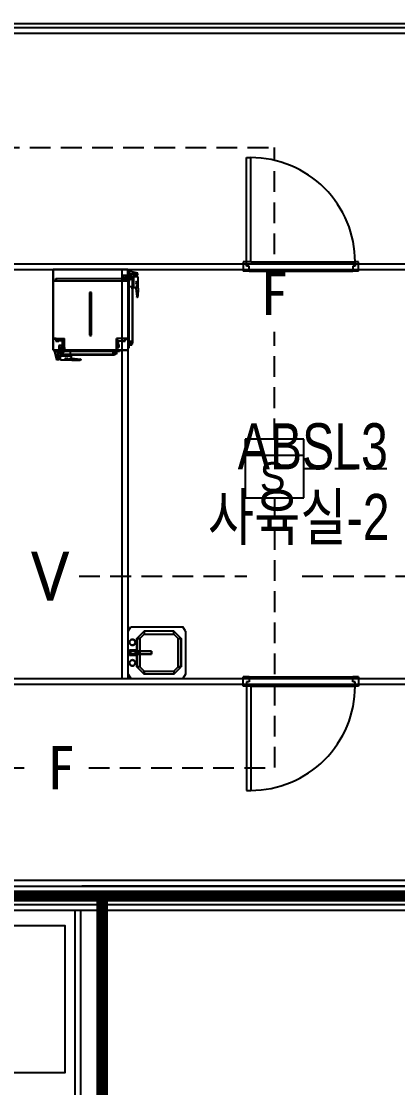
# Model space of a CAD drawing. Header units: millimetres. Extents: x 1710 to 94914, y 1329 to 63037.
# Drawn here: x 36355 to 39621, y 42694 to 51947 of the extents above; entities that cross this region are included whole.
import ezdxf
from ezdxf.enums import TextEntityAlignment as Align

# ---------------------------------------------------------------- set-up
doc = ezdxf.new("R2010")
doc.units = ezdxf.units.MM
doc.header["$LTSCALE"] = 120
doc.linetypes.add('HIDDENX2', pattern=[0.75, 0.5, -0.25])
for name, color, linetype in [('1구역', 41, 'Continuous'), ('2구역', 6, 'Continuous'), ('6구역', 51, 'Continuous'), ('ARCH', 9, 'Continuous'), ('DET', 2, 'Continuous'), ('DET-S', 2, 'Continuous'), ('duct-si', 7, 'Continuous'), ('fire', 2, 'Continuous'), ('fire-l', 4, 'Continuous'), ('STROBE', 1, 'Continuous'), ('크린판넬', 4, 'Continuous')]:
    doc.layers.add(name, color=color, linetype=linetype)
doc.styles.add('GHD', font='')
doc.styles.add('ghs', font='')
doc.styles.add('SUKWOO', font='malgun.ttf')
doc.styles.add('돋움', font='')
doc.styles.get('GHD').set_extended_font_data('Dotum')
doc.styles.get('ghs').set_extended_font_data('Dotum')
doc.styles.get('돋움').set_extended_font_data('DotumChe')

# ---------------------------------------------------------------- blocks, each defined once
blk = doc.blocks.new('A$C0807416F')
at = {"layer": '크린판넬', "color": 9, "linetype": 'Continuous'}
for p, q in [((-24.1, 319.2), (1.4, 357.3)), ((-24.1, -54.6), (-24.1, 319.2)), ((1.4, 357.3), (450.5, 357.3)), ((116, 319.2), (52.3, 255.5)), ((52.3, 255.5), (116, 319.2)), ((77.8, 255.5), (116, 293.7)), ((116, 293.7), (77.8, 255.5)), ((374.1, 319.2), (116, 319.2)), ((116, 319.2), (116, 293.7)), ((116, 319.2), (116, 293.7)), ((374.1, 319.2), (116, 319.2)), ((116, 293.7), (374.1, 293.7)), ((116, 293.7), (374.1, 293.7)), ((437.8, 255.5), (374.1, 319.2)), ((374.1, 293.7), (374.1, 319.2)), ((374.1, 319.2), (437.8, 255.5)), ((374.1, 293.7), (374.1, 319.2)), ((374.1, 293.7), (412.3, 255.5)), ((412.3, 255.5), (374.1, 293.7)), ((475.9, 319.2), (450.5, 357.3)), ((475.9, 319.2), (475.9, -54.6)), ((-10.5, 227.9), (-11.3, 221.4)), ((-11.3, 221.4), (-10.5, 227.9)), ((-10.5, 227.9), (-11.3, 221.4)), ((-11.3, 221.4), (-10.5, 227.9)), ((-11.3, 221.4), (-10.5, 214.8)), ((-10.5, 214.8), (-11.3, 221.4)), ((-11.3, 221.4), (-10.5, 214.8)), ((-10.5, 214.8), (-11.3, 221.4)), ((-7.9, 234.1), (-10.5, 227.9)), ((-10.5, 227.9), (-7.9, 234.1)), ((-7.9, 234.1), (-10.5, 227.9)), ((-10.5, 227.9), (-7.9, 234.1)), ((-10.5, 214.8), (-7.9, 208.6)), ((-7.9, 208.6), (-10.5, 214.8)), ((-10.5, 214.8), (-7.9, 208.6)), ((-7.9, 208.6), (-10.5, 214.8)), ((-3.9, 239.4), (-7.9, 234.1)), ((-7.9, 234.1), (-3.9, 239.4)), ((-3.9, 239.4), (-7.9, 234.1)), ((-7.9, 234.1), (-3.9, 239.4)), ((-7.9, 208.6), (-3.9, 203.4)), ((-3.9, 203.4), (-7.9, 208.6)), ((-7.9, 208.6), (-3.9, 203.4)), ((-3.9, 203.4), (-7.9, 208.6)), ((1.4, 243.4), (-3.9, 239.4)), ((-3.9, 239.4), (1.4, 243.4)), ((1.4, 243.4), (-3.9, 239.4)), ((-3.9, 239.4), (1.4, 243.4)), ((-3.9, 203.4), (1.4, 199.4)), ((1.4, 199.4), (-3.9, 203.4)), ((-3.9, 203.4), (1.4, 199.4)), ((1.4, 199.4), (-3.9, 203.4)), ((7.5, 246), (1.4, 243.4)), ((1.4, 243.4), (7.5, 246)), ((7.5, 246), (1.4, 243.4)), ((1.4, 243.4), (7.5, 246)), ((1.4, 199.4), (7.5, 196.8)), ((7.5, 196.8), (1.4, 199.4)), ((1.4, 199.4), (7.5, 196.8)), ((7.5, 196.8), (1.4, 199.4)), ((14.1, 246.8), (7.5, 246)), ((7.5, 246), (14.1, 246.8)), ((14.1, 246.8), (7.5, 246)), ((7.5, 246), (14.1, 246.8)), ((7.5, 196.8), (14.1, 195.9)), ((14.1, 195.9), (7.5, 196.8)), ((7.5, 196.8), (14.1, 195.9)), ((14.1, 195.9), (7.5, 196.8)), ((20.7, 246), (14.1, 246.8)), ((14.1, 246.8), (20.7, 246)), ((20.7, 246), (14.1, 246.8)), ((14.1, 246.8), (20.7, 246)), ((14.1, 195.9), (20.7, 196.8)), ((20.7, 196.8), (14.1, 195.9)), ((14.1, 195.9), (20.7, 196.8)), ((20.7, 196.8), (14.1, 195.9)), ((26.9, 243.4), (20.7, 246)), ((20.7, 246), (26.9, 243.4)), ((26.9, 243.4), (20.7, 246)), ((20.7, 246), (26.9, 243.4)), ((20.7, 196.8), (26.9, 199.4)), ((26.9, 199.4), (20.7, 196.8)), ((20.7, 196.8), (26.9, 199.4)), ((26.9, 199.4), (20.7, 196.8)), ((32.1, 239.4), (26.9, 243.4)), ((26.9, 243.4), (32.1, 239.4)), ((32.1, 239.4), (26.9, 243.4)), ((26.9, 243.4), (32.1, 239.4)), ((26.9, 199.4), (32.1, 203.4)), ((32.1, 203.4), (26.9, 199.4)), ((26.9, 199.4), (32.1, 203.4)), ((32.1, 203.4), (26.9, 199.4)), ((36.1, 234.1), (32.1, 239.4)), ((32.1, 239.4), (36.1, 234.1)), ((36.1, 234.1), (32.1, 239.4)), ((32.1, 239.4), (36.1, 234.1)), ((32.1, 203.4), (36.1, 208.6)), ((36.1, 208.6), (32.1, 203.4)), ((32.1, 203.4), (36.1, 208.6)), ((36.1, 208.6), (32.1, 203.4)), ((38.7, 227.9), (36.1, 234.1)), ((36.1, 234.1), (38.7, 227.9)), ((38.7, 227.9), (36.1, 234.1)), ((36.1, 234.1), (38.7, 227.9)), ((36.1, 208.6), (38.7, 214.8)), ((38.7, 214.8), (36.1, 208.6)), ((36.1, 208.6), (38.7, 214.8)), ((38.7, 214.8), (36.1, 208.6)), ((39.6, 221.4), (38.7, 227.9)), ((38.7, 227.9), (39.6, 221.4)), ((39.6, 221.4), (38.7, 227.9)), ((38.7, 227.9), (39.6, 221.4)), ((38.7, 214.8), (39.6, 221.4)), ((38.7, 214.8), (39.6, 221.4)), ((39.6, 221.4), (38.7, 214.8)), ((38.7, 214.8), (39.6, 221.4)), ((52.3, 255.5), (52.3, 9.1)), ((52.3, 255.5), (77.8, 255.5)), ((52.3, 9.1), (52.3, 255.5)), ((77.8, 255.5), (52.3, 255.5)), ((77.8, 9.1), (77.8, 255.5)), ((77.8, 255.5), (77.8, 9.1)), ((412.3, 255.5), (412.3, 9.1)), ((412.3, 255.5), (437.8, 255.5)), ((412.3, 9.1), (412.3, 255.5)), ((412.3, 255.5), (437.8, 255.5)), ((437.8, 9.1), (437.8, 255.5)), ((437.8, 255.5), (437.8, 9.1)), ((1.4, 145.1), (-11.3, 157.7)), ((-11.3, 106.8), (-11.3, 157.7)), ((-11.3, 157.7), (52.3, 157.7)), ((1.4, 145.1), (-11.3, 157.7)), ((1.4, 119.5), (-11.3, 106.8)), ((1.4, 119.5), (-11.3, 106.8)), ((52.3, 106.8), (-11.3, 106.8)), ((1.4, 119.5), (1.4, 145.1)), ((1.4, 145.1), (65, 145.1)), ((1.4, 119.5), (1.4, 145.1)), ((1.4, 145.1), (39.6, 145.1)), ((65, 145.1), (1.4, 145.1)), ((65, 119.5), (1.4, 119.5)), ((1.4, 119.5), (39.6, 119.5)), ((65, 119.5), (1.4, 119.5)), ((39.6, 145.1), (52.3, 157.7)), ((52.3, 157.7), (39.6, 145.1)), ((39.6, 119.5), (39.6, 145.1)), ((39.6, 145.1), (77.8, 145.1)), ((39.6, 119.5), (39.6, 145.1)), ((39.6, 145.1), (77.8, 145.1)), ((52.3, 106.8), (39.6, 119.5)), ((39.6, 119.5), (52.3, 106.8)), ((77.8, 119.5), (39.6, 119.5)), ((77.8, 119.5), (39.6, 119.5)), ((52.3, 157.7), (52.3, 106.8)), ((179.5, 145.1), (65, 145.1)), ((65, 145.1), (65, 119.5)), ((65, 145.1), (65, 119.5)), ((77.8, 145.1), (65, 145.1)), ((65, 145.1), (179.5, 145.1)), ((77.8, 145.1), (65, 145.1)), ((65, 119.5), (179.5, 119.5)), ((65, 119.5), (77.8, 119.5)), ((77.8, 119.5), (65, 119.5)), ((65, 119.5), (179.5, 119.5)), ((179.5, 145.1), (77.8, 145.1)), ((77.8, 119.5), (77.8, 145.1)), ((77.8, 145.1), (77.8, 119.5)), ((179.5, 145.1), (77.8, 145.1)), ((77.8, 119.5), (179.5, 119.5)), ((179.5, 119.5), (77.8, 119.5)), ((179.5, 119.5), (179.5, 145.1)), ((179.5, 119.5), (179.5, 145.1)), ((179.5, 145.1), (179.5, 119.5)), ((179.5, 119.5), (179.5, 145.1)), ((-10.5, 49.8), (-11.3, 43.2)), ((-11.3, 43.2), (-10.5, 49.8)), ((-10.5, 49.8), (-11.3, 43.2)), ((-11.3, 43.2), (-10.5, 49.8)), ((-11.3, 43.2), (-10.5, 36.6)), ((-10.5, 36.6), (-11.3, 43.2)), ((-11.3, 43.2), (-10.5, 36.6)), ((-10.5, 36.6), (-11.3, 43.2)), ((-7.9, 56), (-10.5, 49.8)), ((-10.5, 49.8), (-7.9, 56)), ((-7.9, 56), (-10.5, 49.8)), ((-10.5, 49.8), (-7.9, 56)), ((-10.5, 36.6), (-7.9, 30.4)), ((-7.9, 30.4), (-10.5, 36.6)), ((-10.5, 36.6), (-7.9, 30.4)), ((-7.9, 30.4), (-10.5, 36.6)), ((-3.9, 61.2), (-7.9, 56)), ((-7.9, 56), (-3.9, 61.2)), ((-3.9, 61.2), (-7.9, 56)), ((-7.9, 56), (-3.9, 61.2)), ((-7.9, 30.4), (-3.9, 25.2)), ((-3.9, 25.2), (-7.9, 30.4)), ((-7.9, 30.4), (-3.9, 25.2)), ((-3.9, 25.2), (-7.9, 30.4)), ((1.4, 65.2), (-3.9, 61.2)), ((-3.9, 61.2), (1.4, 65.2)), ((1.4, 65.2), (-3.9, 61.2)), ((-3.9, 61.2), (1.4, 65.2)), ((-3.9, 25.2), (1.4, 21.2)), ((1.4, 21.2), (-3.9, 25.2)), ((-3.9, 25.2), (1.4, 21.2)), ((1.4, 21.2), (-3.9, 25.2)), ((7.5, 67.8), (1.4, 65.2)), ((1.4, 65.2), (7.5, 67.8)), ((7.5, 67.8), (1.4, 65.2)), ((1.4, 65.2), (7.5, 67.8)), ((1.4, 21.2), (7.5, 18.6)), ((7.5, 18.6), (1.4, 21.2)), ((1.4, 21.2), (7.5, 18.6)), ((7.5, 18.6), (1.4, 21.2)), ((14.1, 68.6), (7.5, 67.8)), ((7.5, 67.8), (14.1, 68.6)), ((14.1, 68.6), (7.5, 67.8)), ((7.5, 67.8), (14.1, 68.6)), ((7.5, 18.6), (14.1, 17.8)), ((14.1, 17.8), (7.5, 18.6)), ((7.5, 18.6), (14.1, 17.8)), ((14.1, 17.8), (7.5, 18.6)), ((14.1, 68.6), (20.7, 67.8)), ((20.7, 67.8), (14.1, 68.6)), ((14.1, 68.6), (20.7, 67.8)), ((20.7, 67.8), (14.1, 68.6)), ((14.1, 17.8), (20.7, 18.6)), ((20.7, 18.6), (14.1, 17.8)), ((14.1, 17.8), (20.7, 18.6)), ((20.7, 18.6), (14.1, 17.8)), ((26.9, 65.2), (20.7, 67.8)), ((20.7, 67.8), (26.9, 65.2)), ((26.9, 65.2), (20.7, 67.8)), ((20.7, 67.8), (26.9, 65.2)), ((20.7, 18.6), (26.9, 21.2)), ((26.9, 21.2), (20.7, 18.6)), ((20.7, 18.6), (26.9, 21.2)), ((26.9, 21.2), (20.7, 18.6)), ((32.1, 61.2), (26.9, 65.2)), ((26.9, 65.2), (32.1, 61.2)), ((32.1, 61.2), (26.9, 65.2)), ((26.9, 65.2), (32.1, 61.2)), ((26.9, 21.2), (32.1, 25.2)), ((32.1, 25.2), (26.9, 21.2)), ((26.9, 21.2), (32.1, 25.2)), ((32.1, 25.2), (26.9, 21.2)), ((36.1, 56), (32.1, 61.2)), ((32.1, 61.2), (36.1, 56)), ((36.1, 56), (32.1, 61.2)), ((32.1, 61.2), (36.1, 56)), ((32.1, 25.2), (36.1, 30.4)), ((36.1, 30.4), (32.1, 25.2)), ((32.1, 25.2), (36.1, 30.4)), ((36.1, 30.4), (32.1, 25.2)), ((38.7, 49.8), (36.1, 56)), ((36.1, 56), (38.7, 49.8)), ((38.7, 49.8), (36.1, 56)), ((36.1, 56), (38.7, 49.8)), ((36.1, 30.4), (38.7, 36.6)), ((38.7, 36.6), (36.1, 30.4)), ((36.1, 30.4), (38.7, 36.6)), ((38.7, 36.6), (36.1, 30.4)), ((39.6, 43.2), (38.7, 49.8)), ((38.7, 49.8), (39.6, 43.2)), ((39.6, 43.2), (38.7, 49.8)), ((38.7, 49.8), (39.6, 43.2)), ((38.7, 36.6), (39.6, 43.2)), ((39.6, 43.2), (38.7, 36.6)), ((38.7, 36.6), (39.6, 43.2)), ((39.6, 43.2), (38.7, 36.6)), ((52.3, 9.1), (116, -54.6)), ((77.8, 9.1), (52.3, 9.1)), ((116, -54.6), (52.3, 9.1)), ((77.8, 9.1), (52.3, 9.1)), ((116, -29.1), (77.8, 9.1)), ((77.8, 9.1), (116, -29.1)), ((374.1, -54.6), (437.8, 9.1)), ((374.1, -29.1), (412.3, 9.1)), ((374.1, -54.6), (437.8, 9.1)), ((412.3, 9.1), (374.1, -29.1)), ((437.8, 9.1), (412.3, 9.1)), ((412.3, 9.1), (437.8, 9.1)), ((-24.1, -54.6), (1.4, -92.7)), ((116, -29.1), (374.1, -29.1)), ((116, -29.1), (374.1, -29.1)), ((116, -54.6), (116, -29.1)), ((116, -29.1), (116, -54.6)), ((374.1, -54.6), (116, -54.6)), ((374.1, -54.6), (116, -54.6)), ((374.1, -29.1), (374.1, -54.6)), ((374.1, -29.1), (374.1, -54.6)), ((475.9, -54.6), (450.5, -92.7)), ((1.4, -92.7), (450.5, -92.7))]:
    blk.add_line(p, q, dxfattribs=at)
blk = doc.blocks.new('e-01')
at = {"layer": 'DET'}
for p, q in [((1.5, 1.5), (-1.5, 1.5)), ((-1.5, 1.5), (-1.5, -1.5)), ((1.5, -1.5), (1.5, 1.5)), ((1.5, 0.66), (-1.5, 0.66))]:
    blk.add_line(p, q, dxfattribs=at)
at = {"layer": 'DET-S'}
blk.add_line((-1.5, -1.5), (1.5, -1.5), dxfattribs=at)
at = {"layer": 'DET', "color": 1, "style": 'ghs'}
blk.add_text('S', height=1.5, dxfattribs=at).set_placement((-0.745, -1.172))

msp = doc.modelspace()

# ---------------------------------------------------------------- linework, layer by layer
at = {"layer": '1구역', "linetype": 'Continuous', "const_width": 100, "elevation": 0}
msp.add_lwpolyline([(23571.3, 51924.1), (23571.3, 46196.6), (23571.3, 44357), (40531.3, 44357), (40531.3, 42084.2), (44142.7, 42084.2), (44142.7, 52274.1), (23571.3, 52274.1)], close=True, dxfattribs=at)
at = {"layer": '2구역', "linetype": 'Continuous', "const_width": 100, "elevation": 0}
msp.add_lwpolyline([(25778.8, 44357), (25778.8, 35920.8), (37056.3, 35920.8), (37056.3, 44357)], close=True, dxfattribs=at)
at = {"layer": '6구역', "linetype": 'Continuous', "const_width": 100, "elevation": 0}
msp.add_lwpolyline([(60281.3, 31994.2), (50381.3, 31994.2), (50381.3, 35944.2), (52581.3, 35944.2), (52581.3, 42084.2), (40531.3, 42084.2), (40531.3, 44357), (37056.3, 44357), (37056.3, 37968.3), (36105.3, 37968.3), (36105.3, 35920.8), (25778.8, 35920.8), (25778.8, 44357)], dxfattribs=at)
at = {"layer": 'ARCH', "color": 9}
for p, q in [((59231.3, 51924.2, 0), (23781.3, 51924.1, 0)), ((59231.3, 51924.2, 0), (23781.3, 51924.1, 0)), ((30581.3, 51894.2, 0), (39881.3, 51894.2, 0)), ((30581.3, 51844.2, 0), (39881.3, 51844.2, 0)), ((38310.7, 49859.2, 0), (38310.7, 50764.5, 0)), ((38310.7, 50764.5, 0), (38346, 50764.5, 0)), ((38346, 49859.2, 0), (38346, 50764.5, 0)), ((23831.3, 49794.2, 0), (42281.3, 49794.2, 0)), ((29431.3, 49844.2, 0), (42281.3, 49844.2, 0)), ((36631.3, 49794.2, 0), (36631.3, 49694.2, 0)), ((36631.3, 49694.2, 0), (36631.3, 49794.2, 0)), ((36631.3, 49794.2, 0), (37281.3, 49794.2, 0)), ((36632.5, 49695.4, 0), (36632.5, 49793, 0)), ((37280.1, 49793, 0), (36632.5, 49793, 0)), ((36632.5, 49793, 0), (36632.5, 49695.4, 0)), ((37231.3, 46244.2, 0), (37231.3, 49794.2, 0)), ((37280.1, 49695.4, 0), (37280.1, 49793, 0)), ((37281.3, 46244.2, 0), (37281.3, 49794.2, 0)), ((37281.3, 49794.2, 0), (37281.3, 49694.2, 0)), ((38310.7, 49859.2, 0), (38281.3, 49859.2, 0)), ((38281.3, 49859.2, 0), (38281.3, 49779.2, 0)), ((38281.3, 49844.2, 0), (38281.3, 49794.2, 0)), ((38281.3, 49844.2, 0), (38281.3, 49794.2, 0)), ((38310.7, 49823.3, 0), (38310.7, 49859.2, 0)), ((38346, 49859.2, 0), (38310.7, 49859.2, 0)), ((38331.2, 49823.3, 0), (38310.7, 49823.3, 0)), ((38331.2, 49779.2, 0), (38331.2, 49823.3, 0)), ((38346, 49859.2, 0), (39252, 49859.2, 0)), ((39231.5, 49823.3, 0), (39231.5, 49779.2, 0)), ((39252, 49823.3, 0), (39231.5, 49823.3, 0)), ((39252, 49823.3, 0), (39231.5, 49823.3, 0)), ((39252, 49859.2, 0), (39252, 49823.3, 0)), ((39281.3, 49859.2, 0), (39252, 49859.2, 0)), ((39281.3, 49779.2, 0), (39281.3, 49859.2, 0)), ((39281.3, 49794.2, 0), (39281.3, 49844.2, 0)), ((36631.3, 49781.2, 0), (36631.3, 49746.2, 0)), ((36631.3, 49776.2, 0), (36631.3, 49741.2, 0)), ((36631.3, 49694.2, 0), (36631.3, 49093, 0)), ((36656.3, 49694.2, 0), (36631.3, 49694.2, 0)), ((36631.4, 49694.2, 0), (36656.3, 49694.2, 0)), ((36632.5, 49695.4, 0), (36655.1, 49695.4, 0)), ((36632.5, 49094.2, 0), (36632.5, 49694.2, 0)), ((36655.1, 49695.4, 0), (36655.1, 49715.4, 0)), ((36655.1, 49715.4, 0), (36680.1, 49715.4, 0)), ((36680.1, 49714.2, 0), (36656.3, 49714.2, 0)), ((36656.3, 49714.2, 0), (36656.3, 49694.2, 0)), ((37256.3, 49712.2, 0), (36656.3, 49712.2, 0)), ((36656.3, 49712.2, 0), (36656.3, 49694.2, 0)), ((36656.3, 49694.2, 0), (37256.3, 49694.2, 0)), ((36675.1, 49718.6, 0), (36675.1, 49708, 0)), ((36680.1, 49714.2, 0), (36680.1, 49715.4, 0)), ((37232.5, 49714.2, 0), (37232.5, 49715.4, 0)), ((37232.5, 49715.4, 0), (37257.5, 49715.4, 0)), ((37256.3, 49714.2, 0), (37232.5, 49714.2, 0)), ((37237.5, 49720.4, 0), (37237.5, 49705, 0)), ((37240.1, 49743.7, 0), (37280.1, 49743.7, 0)), ((37240.1, 49703.7, 0), (37240.1, 49743.7, 0)), ((37280.1, 49703.7, 0), (37240.1, 49703.7, 0)), ((37288, 49731.2, 0), (37251, 49731.2, 0)), ((37251, 49731.2, 0), (37251, 49716.2, 0)), ((37251, 49716.2, 0), (37288, 49716.2, 0)), ((37256.3, 49694.2, 0), (37256.3, 49714.2, 0)), ((37256.3, 49694.2, 0), (37256.3, 49712.2, 0)), ((37281.3, 49694.2, 0), (37256.3, 49694.2, 0)), ((37257.5, 49715.4, 0), (37257.5, 49695.4, 0)), ((37257.5, 49695.4, 0), (37280.1, 49695.4, 0)), ((37258.6, 49728.2, 0), (37264.6, 49728.2, 0)), ((37264.6, 49719.2, 0), (37258.6, 49719.2, 0)), ((37280.1, 49743.7, 0), (37280.1, 49703.7, 0)), ((37291.3, 49781.2, 0), (37281.3, 49781.2, 0)), ((37281.3, 49781.2, 0), (37281.3, 49746.2, 0)), ((37291.3, 49776.2, 0), (37281.3, 49776.2, 0)), ((37281.3, 49776.2, 0), (37281.3, 49741.2, 0)), ((37281.3, 49746.2, 0), (37291.3, 49746.2, 0)), ((37281.3, 49741.2, 0), (37291.3, 49741.2, 0)), ((37295.2, 49729.2, 0), (37283.4, 49729.2, 0)), ((37288, 49716.2, 0), (37288, 49731.2, 0)), ((37288, 49731.2, 0), (37320, 49731.2, 0)), ((37301.7, 49717.4, 0), (37288, 49717.4, 0)), ((37300.5, 49716.2, 0), (37288, 49716.2, 0)), ((37288, 49701.2, 0), (37299.3, 49701.2, 0)), ((37288, 49644.2, 0), (37288, 49701.2, 0)), ((37318.8, 49730, 0), (37289.2, 49730, 0)), ((37289.2, 49730, 0), (37289.2, 49158.4, 0)), ((37289.2, 49700, 0), (37289.2, 49645.4, 0)), ((37300.5, 49700, 0), (37289.2, 49700, 0)), ((37291.3, 49746.2, 0), (37291.3, 49781.2, 0)), ((37291.3, 49781.2, 0), (37346.3, 49765.2, 0)), ((37291.3, 49781.2, 0), (37363.3, 49765.2, 0)), ((37291.3, 49741.2, 0), (37291.3, 49776.2, 0)), ((37291.3, 49776.2, 0), (37291.3, 49750.2, 0)), ((37291.3, 49776.2, 0), (37291.3, 49750.2, 0)), ((37291.3, 49755.2, 0), (37346.3, 49755.2, 0)), ((37291.3, 49755.2, 0), (37363.3, 49755.2, 0)), ((37330.3, 49749.2, 0), (37291.3, 49749.2, 0)), ((37347.3, 49749.2, 0), (37291.3, 49749.2, 0)), ((37299.3, 49716.2, 0), (37300.5, 49716.2, 0)), ((37299.3, 49701.2, 0), (37299.3, 49716.2, 0)), ((37300.5, 49716.2, 0), (37300.5, 49700, 0)), ((37300.5, 49709.4, 0), (37300.5, 49716.2, 0)), ((37301.7, 49709.4, 0), (37300.5, 49709.4, 0)), ((37301.7, 49717.4, 0), (37301.7, 49709.4, 0)), ((37306.3, 49749.9, 0), (37306.3, 49719.8, 0)), ((37318.8, 49158.4, 0), (37318.8, 49730, 0)), ((37368, 49731.2, 0), (37320, 49731.2, 0)), ((37320, 49731.2, 0), (37320, 49637.2, 0)), ((37320, 49731.2, 0), (37320, 49157.2, 0)), ((37326, 49734.2, 0), (37326, 49731.2, 0)), ((37329, 49731.2, 0), (37329, 49637.2, 0)), ((37330.3, 49755.2, 0), (37330.3, 49747.2, 0)), ((37345.3, 49753.2, 0), (37330.3, 49753.2, 0)), ((37330.3, 49747.2, 0), (37334.3, 49739.4, 0)), ((37345.3, 49747.2, 0), (37341.4, 49739.4, 0)), ((37344, 49747.2, 0), (37344, 49731.2, 0)), ((37345.3, 49755.2, 0), (37345.3, 49747.2, 0)), ((37346.3, 49755.2, 0), (37346.3, 49765.2, 0)), ((37362.3, 49753.2, 0), (37347.3, 49753.2, 0)), ((37347.3, 49750.2, 0), (37347.3, 49742.2, 0)), ((37347.3, 49747.2, 0), (37351.3, 49739.4, 0)), ((37362.3, 49747.2, 0), (37358.4, 49739.4, 0)), ((37362.3, 49755.2, 0), (37362.3, 49747.2, 0)), ((37362.7, 49731.2, 0), (37365, 49726.2, 0)), ((37363.3, 49755.2, 0), (37363.3, 49765.2, 0)), ((37365, 49726.2, 0), (37365, 49669.2, 0)), ((37368, 49637.2, 0), (37368, 49731.2, 0)), ((37368, 49632.2, 0), (37368, 49731.2, 0)), ((38331.2, 49779.2, 0), (38281.3, 49779.2, 0)), ((38331.2, 49779.2, 0), (39231.5, 49779.2, 0)), ((39281.3, 49779.2, 0), (39231.5, 49779.2, 0)), ((36956.3, 49604.3, 0), (36956.3, 49213.5, 0)), ((37317.6, 49644.2, 0), (37288, 49644.2, 0)), ((37289.2, 49645.4, 0), (37318.8, 49645.4, 0)), ((37317.6, 49625.4, 0), (37317.6, 49644.2, 0)), ((37318.8, 49625.4, 0), (37317.6, 49625.4, 0)), ((37318.8, 49645.4, 0), (37318.8, 49625.4, 0)), ((37320, 49637.2, 0), (37368, 49637.2, 0)), ((37365, 49669.2, 0), (37348, 49637.2, 0)), ((37353, 49632.2, 0), (37348, 49637.2, 0)), ((37362, 49560.2, 0), (37353, 49632.2, 0)), ((37368, 49632.2, 0), (37366, 49560.2, 0)), ((36965.6, 49593.7, 0), (36947.1, 49593.7, 0)), ((36947.1, 49593.7, 0), (36947.1, 49224, 0)), ((36965.6, 49580.8, 0), (36947.1, 49580.8, 0)), ((36962.4, 49577.6, 0), (36950.3, 49577.6, 0)), ((36950.3, 49577.6, 0), (36950.3, 49240.2, 0)), ((36962.4, 49240.2, 0), (36962.4, 49577.6, 0)), ((36965.6, 49224, 0), (36965.6, 49593.7, 0)), ((37358, 49550.2, 0), (37362, 49560.2, 0)), ((37361, 49550.2, 0), (37358, 49550.2, 0)), ((37361, 49550.2, 0), (37366, 49560.2, 0)), ((36947.1, 49236.9, 0), (36965.6, 49236.9, 0)), ((36950.3, 49240.2, 0), (36962.4, 49240.2, 0)), ((36656.3, 49194.2, 0), (36632.5, 49194.2, 0)), ((36632.5, 49193, 0), (36655.1, 49193, 0)), ((36655.1, 49193, 0), (36655.1, 49173, 0)), ((36655.1, 49173, 0), (36681.3, 49173, 0)), ((36656.3, 49176.2, 0), (36656.3, 49194.2, 0)), ((36656.3, 49174.2, 0), (36656.3, 49194.2, 0)), ((36681.3, 49174.2, 0), (36656.3, 49174.2, 0)), ((36657.3, 49194.2, 0), (36731.3, 49194.2, 0)), ((36657.3, 49194.2, 0), (36657.3, 49176.2, 0)), ((36657.3, 49194.2, 0), (36731.3, 49194.2, 0)), ((36713.3, 49176.2, 0), (36657.3, 49176.2, 0)), ((36681.3, 49173, 0), (36681.3, 49174.2, 0)), ((36721.8, 49134.2, 0), (36681.8, 49134.2, 0)), ((36681.8, 49134.2, 0), (36681.8, 49094.2, 0)), ((36711.3, 49141.8, 0), (36710.1, 49141.8, 0)), ((36710.1, 49141.8, 0), (36710.1, 49116.8, 0)), ((36711.3, 49118, 0), (36711.3, 49141.8, 0)), ((36731.3, 49194.2, 0), (36713.3, 49176.2, 0)), ((36731.3, 49194.2, 0), (36713.3, 49176.2, 0)), ((36713.3, 49119, 0), (36713.3, 49176.2, 0)), ((36721.8, 49094.2, 0), (36721.8, 49134.2, 0)), ((36731.3, 49119, 0), (36731.3, 49194.2, 0)), ((36731.3, 49119, 0), (36731.3, 49194.2, 0)), ((36947.1, 49224, 0), (36965.6, 49224, 0)), ((37181.3, 49194.2, 0), (37199.3, 49176.2, 0)), ((37181.3, 49119, 0), (37181.3, 49194.2, 0)), ((37255.3, 49194.2, 0), (37181.3, 49194.2, 0)), ((37199.3, 49119, 0), (37199.3, 49176.2, 0)), ((37199.3, 49176.2, 0), (37255.3, 49176.2, 0)), ((37201.3, 49141.8, 0), (37202.5, 49141.8, 0)), ((37201.3, 49118, 0), (37201.3, 49141.8, 0)), ((37202.5, 49141.8, 0), (37202.5, 49116.8, 0)), ((37231.3, 49174.2, 0), (37231.3, 49173, 0)), ((37256.3, 49174.2, 0), (37231.3, 49174.2, 0)), ((37231.3, 49173, 0), (37257.5, 49173, 0)), ((37255.3, 49194.2, 0), (37255.3, 49176.2, 0)), ((37256.3, 49194.2, 0), (37256.3, 49176.2, 0)), ((37256.3, 49194.2, 0), (37256.3, 49174.2, 0)), ((37281.3, 49194.2, 0), (37256.3, 49194.2, 0)), ((37257.5, 49193, 0), (37280.1, 49193, 0)), ((37257.5, 49173, 0), (37257.5, 49193, 0)), ((37280.1, 49193, 0), (37280.1, 49094.2, 0)), ((37281.3, 49093, 0), (37281.3, 49194.2, 0)), ((37281.3, 49156.2, 0), (37281.3, 49147.2, 0)), ((37281.3, 49156.2, 0), (37293.3, 49156.2, 0)), ((37281.3, 49147.2, 0), (37293.3, 49147.2, 0)), ((37281.3, 49140.2, 0), (37281.3, 49114.7, 0)), ((37281.3, 49140.2, 0), (37281.3, 49114.7, 0)), ((37292.3, 49140.2, 0), (37281.3, 49140.2, 0)), ((37282.3, 49140.2, 0), (37282.3, 49147.2, 0)), ((37320, 49157.2, 0), (37288, 49157.2, 0)), ((37289.2, 49158.4, 0), (37318.8, 49158.4, 0)), ((37291.3, 49140.8, 0), (37291.3, 49147.2, 0)), ((37292.3, 49114.7, 0), (37292.3, 49140.2, 0)), ((37319.3, 49157.2, 0), (37293.3, 49157.2, 0)), ((37293.3, 49157.2, 0), (37293.3, 49146.2, 0)), ((37319.3, 49157.2, 0), (37293.3, 49157.2, 0)), ((37293.3, 49146.2, 0), (37319.3, 49146.2, 0)), ((37306.3, 49177.2, 0), (37306.3, 49130.8, 0)), ((37306.3, 49159, 0), (37306.3, 49152.3, 0)), ((37319.3, 49146.2, 0), (37319.3, 49157.2, 0)), ((37319.3, 49146.2, 0), (37319.3, 49157.2, 0)), ((36631.3, 49093, 0), (37281.3, 49093, 0)), ((36631.3, 49093, 0), (36731.3, 49093, 0)), ((37280.1, 49094.2, 0), (36632.5, 49094.2, 0)), ((36730.1, 49094.2, 0), (36632.5, 49094.2, 0)), ((36644.3, 49083, 0), (36644.3, 49093, 0)), ((36644.3, 49083, 0), (36660.3, 49011, 0)), ((36644.3, 49083, 0), (36660.3, 49028, 0)), ((36679.3, 49083, 0), (36644.3, 49083, 0)), ((36649.3, 49083, 0), (36649.3, 49093, 0)), ((36649.3, 49083, 0), (36675.3, 49083, 0)), ((36649.3, 49083, 0), (36675.3, 49083, 0)), ((36684.3, 49083, 0), (36649.3, 49083, 0)), ((36670.3, 49083, 0), (36670.3, 49011, 0)), ((36670.3, 49083, 0), (36670.3, 49028, 0)), ((36670.3, 49044, 0), (36678.3, 49044, 0)), ((36672.3, 49029, 0), (36672.3, 49044, 0)), ((36675.7, 49068, 0), (36705.8, 49068, 0)), ((36676.3, 49027, 0), (36676.3, 49083, 0)), ((36676.3, 49044, 0), (36676.3, 49083, 0)), ((36678.3, 49044, 0), (36686.1, 49040.1, 0)), ((36679.3, 49093, 0), (36679.3, 49083, 0)), ((36681.8, 49094.2, 0), (36721.8, 49094.2, 0)), ((36681.8, 49094.2, 0), (36721.8, 49094.2, 0)), ((36684.3, 49093, 0), (36684.3, 49083, 0)), ((36691.4, 49048.3, 0), (36694.3, 49048.3, 0)), ((36694.3, 49123.3, 0), (36709.3, 49123.3, 0)), ((36694.3, 49086.3, 0), (36694.3, 49123.3, 0)), ((36694.3, 49086.3, 0), (36694.3, 49054.3, 0)), ((36709.3, 49086.3, 0), (36694.3, 49086.3, 0)), ((36694.3, 49054.3, 0), (37164.3, 49054.3, 0)), ((36694.3, 49054.3, 0), (36788.3, 49054.3, 0)), ((36694.3, 49006.3, 0), (36694.3, 49054.3, 0)), ((36694.3, 49045.3, 0), (36788.3, 49045.3, 0)), ((36695.5, 49085.1, 0), (37163.1, 49085.1, 0)), ((36695.5, 49055.5, 0), (36695.5, 49085.1, 0)), ((37163.1, 49055.5, 0), (36695.5, 49055.5, 0)), ((36696.3, 49079.1, 0), (36696.3, 49091, 0)), ((36697.3, 49115.7, 0), (36697.3, 49109.7, 0)), ((36706.3, 49109.7, 0), (36706.3, 49115.7, 0)), ((36708.1, 49072.6, 0), (36708.1, 49086.3, 0)), ((36708.1, 49072.6, 0), (36716.1, 49072.6, 0)), ((36709.3, 49123.3, 0), (36709.3, 49086.3, 0)), ((36709.3, 49073.8, 0), (36709.3, 49086.3, 0)), ((36724.3, 49075, 0), (36709.3, 49075, 0)), ((36709.3, 49075, 0), (36709.3, 49073.8, 0)), ((36716.1, 49073.8, 0), (36709.3, 49073.8, 0)), ((36709.3, 49073.8, 0), (36725.5, 49073.8, 0)), ((36710.1, 49116.8, 0), (36730.1, 49116.8, 0)), ((36731.3, 49118, 0), (36711.3, 49118, 0)), ((36731.3, 49119, 0), (36713.3, 49119, 0)), ((36716.1, 49072.6, 0), (36716.1, 49073.8, 0)), ((36781.3, 49086.3, 0), (36724.3, 49086.3, 0)), ((36724.3, 49086.3, 0), (36724.3, 49075, 0)), ((36725.5, 49073.8, 0), (36725.5, 49085.1, 0)), ((36725.5, 49085.1, 0), (36780.1, 49085.1, 0)), ((36730.1, 49116.8, 0), (36730.1, 49094.2, 0)), ((36731.3, 49093, 0), (36731.3, 49118, 0)), ((36780.1, 49085.1, 0), (36780.1, 49055.5, 0)), ((36780.1, 49055.5, 0), (36800.1, 49055.5, 0)), ((36781.3, 49056.7, 0), (36781.3, 49086.3, 0)), ((36800.1, 49056.7, 0), (36781.3, 49056.7, 0)), ((36788.3, 49054.3, 0), (36788.3, 49006.3, 0)), ((36800.1, 49055.5, 0), (36800.1, 49056.7, 0)), ((37157.3, 49094.2, 0), (37136.8, 49094.2, 0)), ((37144.4, 49068, 0), (37190.8, 49068, 0)), ((37281.3, 49093, 0), (37157.3, 49093, 0)), ((37158.5, 49094.2, 0), (37280.1, 49094.2, 0)), ((37162.6, 49068, 0), (37169.3, 49068, 0)), ((37163.1, 49085.1, 0), (37163.1, 49055.5, 0)), ((37164.3, 49054.3, 0), (37164.3, 49086.3, 0)), ((37164.3, 49055, 0), (37164.3, 49081, 0)), ((37164.3, 49081, 0), (37175.3, 49081, 0)), ((37164.3, 49055, 0), (37164.3, 49081, 0)), ((37175.3, 49055, 0), (37164.3, 49055, 0)), ((37175.3, 49055, 0), (37164.3, 49055, 0)), ((37165.3, 49093, 0), (37165.3, 49081, 0)), ((37165.3, 49093, 0), (37174.3, 49093, 0)), ((37209.3, 49093, 0), (37174.3, 49093, 0)), ((37209.3, 49093, 0), (37174.3, 49093, 0)), ((37174.3, 49093, 0), (37174.3, 49081, 0)), ((37209.3, 49093, 0), (37174.3, 49093, 0)), ((37181.3, 49092, 0), (37174.3, 49092, 0)), ((37180.8, 49083, 0), (37174.3, 49083, 0)), ((37175.3, 49081, 0), (37175.3, 49055, 0)), ((37268.3, 49093, 0), (37179.3, 49093, 0)), ((37268.3, 49093, 0), (37179.3, 49093, 0)), ((37268.3, 49093, 0), (37179.3, 49093, 0)), ((37181.3, 49119, 0), (37199.3, 49119, 0)), ((37181.3, 49118, 0), (37201.3, 49118, 0)), ((37181.3, 49093, 0), (37181.3, 49118, 0)), ((37181.3, 49082, 0), (37181.3, 49093, 0)), ((37181.3, 49093, 0), (37206.8, 49093, 0)), ((37181.3, 49093, 0), (37206.8, 49093, 0)), ((37206.8, 49082, 0), (37181.3, 49082, 0)), ((37182.5, 49116.8, 0), (37182.5, 49094.2, 0)), ((37202.5, 49116.8, 0), (37182.5, 49116.8, 0)), ((37194.3, 49077.1, 0), (37194.3, 49101.8, 0)), ((37206.8, 49093, 0), (37206.8, 49082, 0)), ((37206.8, 49093, 0), (37206.8, 49082, 0)), ((37297.2, 49127.2, 0), (37272.5, 49127.2, 0)), ((37281.3, 49114.7, 0), (37292.3, 49114.7, 0)), ((37281.3, 49114.7, 0), (37292.3, 49114.7, 0)), ((36670.3, 49028, 0), (36660.3, 49028, 0)), ((36670.3, 49011, 0), (36660.3, 49011, 0)), ((36670.3, 49029, 0), (36678.3, 49029, 0)), ((36670.3, 49012, 0), (36678.3, 49012, 0)), ((36672.3, 49012, 0), (36672.3, 49027, 0)), ((36675.3, 49027, 0), (36683.3, 49027, 0)), ((36678.3, 49029, 0), (36686.1, 49032.9, 0)), ((36678.3, 49030.3, 0), (36694.3, 49030.3, 0)), ((36678.3, 49027, 0), (36686.1, 49023.1, 0)), ((36678.3, 49012, 0), (36686.1, 49015.9, 0)), ((36694.3, 49011.6, 0), (36699.3, 49009.3, 0)), ((36793.3, 49006.3, 0), (36694.3, 49006.3, 0)), ((36788.3, 49006.3, 0), (36694.3, 49006.3, 0)), ((36699.3, 49009.3, 0), (36756.3, 49009.3, 0)), ((36756.3, 49009.3, 0), (36788.3, 49026.3, 0)), ((36793.3, 49021.3, 0), (36788.3, 49026.3, 0)), ((36865.3, 49012.3, 0), (36793.3, 49021.3, 0)), ((36793.3, 49006.3, 0), (36865.3, 49008.3, 0)), ((36875.3, 49016.3, 0), (36865.3, 49012.3, 0)), ((36875.3, 49013.3, 0), (36865.3, 49008.3, 0)), ((36875.3, 49013.3, 0), (36875.3, 49016.3, 0)), ((33781.3, 46244.2, 0), (40081.3, 46244.2, 0)), ((33781.3, 46194.2, 0), (40131.3, 46194.2, 0)), ((38281.3, 46179.2, 0), (38281.3, 46259.2, 0)), ((38331.2, 46259.2, 0), (38281.3, 46259.2, 0)), ((38281.3, 46194.2, 0), (38281.3, 46244.2, 0)), ((38281.3, 46194.2, 0), (38281.3, 46244.2, 0)), ((38310.7, 46179.2, 0), (38281.3, 46179.2, 0)), ((38310.7, 46215.1, 0), (38310.7, 46179.2, 0)), ((38331.2, 46215.1, 0), (38310.7, 46215.1, 0)), ((38310.7, 46179.2, 0), (38310.7, 45274, 0)), ((38346, 46179.2, 0), (38310.7, 46179.2, 0)), ((38331.2, 46259.2, 0), (38331.2, 46215.1, 0)), ((38331.2, 46259.2, 0), (39231.5, 46259.2, 0)), ((38346, 46179.2, 0), (38346, 45274, 0)), ((38346, 46179.2, 0), (39252, 46179.2, 0)), ((39231.5, 46215.1, 0), (39231.5, 46259.2, 0)), ((39281.3, 46259.2, 0), (39231.5, 46259.2, 0)), ((39252, 46215.1, 0), (39231.5, 46215.1, 0)), ((39252, 46215.1, 0), (39231.5, 46215.1, 0)), ((39252, 46179.2, 0), (39252, 46215.1, 0)), ((39281.3, 46179.2, 0), (39252, 46179.2, 0)), ((39281.3, 46259.2, 0), (39281.3, 46179.2, 0)), ((39281.3, 46244.2, 0), (39281.3, 46194.2, 0)), ((38310.7, 45274, 0), (38346, 45274, 0)), ((25841.3, 44494.2, 0), (40981.3, 44494.2, 0)), ((33932.5, 44444.2, 0), (40981.3, 44444.2, 0)), ((39881.3, 44444.2, 0), (36881.3, 44444.2, 0)), ((33932.5, 44284.2, 0), (39831.3, 44284.2, 0)), ((33932.5, 44234.2, 0), (39831.3, 44234.2, 0)), ((36821.3, 39384.2, 0), (36821.3, 44234.2, 0)), ((36871.3, 39384.2, 0), (36871.3, 44234.2, 0)), ((37031.3, 39384.2, 0), (37031.3, 44234.2, 0)), ((37081.3, 39384.2, 0), (37081.3, 44234.2, 0))]:
    msp.add_line(p, q, dxfattribs=at)
for centre in [(37353, 49686.2, 0), (37353, 49671.2, 0), (37358.5, 49651.7, 0), (36739.3, 49021.3, 0), (36754.3, 49021.3, 0), (36773.8, 49015.8, 0)]:
    msp.add_circle(centre, 2.5, dxfattribs=at)
for centre, radius, start, end in [((38347.3, 49859.8, 0), 904.7, 359.96385, 90.08492), ((37258.6, 49723.7, 0), 4.5, 90, 270), ((37264.6, 49723.7, 0), 4.5, 270, 90), ((37343.3, 49729.2, 0), 18, 87.7639, 163.94207), ((37337.8, 49741.2, 0), 4, 201.75905, 338.24095), ((37354.8, 49741.2, 0), 4, 201.75905, 338.24095), ((36696.4, 49031, 0), 18, 106.05793, 182.2361), ((36701.8, 49115.7, 0), 4.5, 0, 180), ((36701.8, 49109.7, 0), 4.5, 180, 0), ((36684.3, 49036.5, 0), 4, 291.75905, 68.24095), ((36684.3, 49019.5, 0), 4, 291.75905, 68.24095), ((38347.3, 46178.6, 0), 904.7, 269.91508, 0.03615)]:
    msp.add_arc(centre, radius, start, end, dxfattribs=at)
at = {"layer": 'duct-si', "linetype": 'Continuous', "elevation": 0}
msp.add_lwpolyline([(30213.9, 42827.2), (36736.6, 42827.2), (36736.6, 44099.7), (30213.9, 44099.7)], close=True, dxfattribs=at)
at = {"layer": 'fire-l', "linetype": 'HIDDENX2', "ltscale": 3}
for p, q in [((35889.1, 50853.2, 0), (38551.8, 50853.2, 0)), ((38551.8, 49926.5, 0), (38551.8, 50853.2, 0)), ((38551.8, 48321.5, 0), (38551.8, 49252.9, 0)), ((38806.8, 48066.5, 0), (39592.6, 48066.5, 0)), ((38551.8, 47811.5, 0), (38551.8, 45470.4, 0)), ((34849, 45470.4, 2807), (36465.1, 45470.4, 2807)), ((36940.8, 45470.4, 2807), (38551.8, 45470.4, 2807))]:
    msp.add_line(p, q, dxfattribs=at)
at = {"layer": 'fire-l', "color": 3, "linetype": 'HIDDENX2', "ltscale": 3}
for p, q in [((36857.1, 47132.7, 0), (38311.8, 47132.7, 0)), ((38792.2, 47132.7, 0), (40481.3, 47132.7, 0))]:
    msp.add_line(p, q, dxfattribs=at)

# ---------------------------------------------------------------- block references
at = {"layer": 'ARCH', "color": 9}
msp.add_blockref('A$C0807416F', (37305.4, 46336.9, 0), dxfattribs=at)
at = {"layer": 'fire-l', "xscale": 170, "yscale": 170, "zscale": 170}
msp.add_blockref('e-01', (38551.8, 48066.5, 0), dxfattribs=at)

# ---------------------------------------------------------------- texts
at = {"layer": 'ARCH', "color": 9, "style": 'GHD', "width": 0.8}
for s, p in [('ABSL3', (38233.2, 48059.8, 0)), ('사육실-2', (37974.2, 47446.2, 0))]:
    msp.add_text(s, height=400, dxfattribs=at).set_placement(p)
at = {"layer": 'fire', "linetype": 'HIDDENX2', "ltscale": 2, "style": '돋움'}
for p in [(38551.8, 49587.4, 0), (36700.4, 45470.4, 2807)]:
    msp.add_text('F', height=375, dxfattribs=at).set_placement(p, align=Align.MIDDLE)
at = {"layer": 'STROBE', "style": 'SUKWOO'}
msp.add_text('V', height=425, dxfattribs=at).set_placement((36605.4, 47132.7, 0), align=Align.MIDDLE)

doc.saveas('drawing.dxf')
